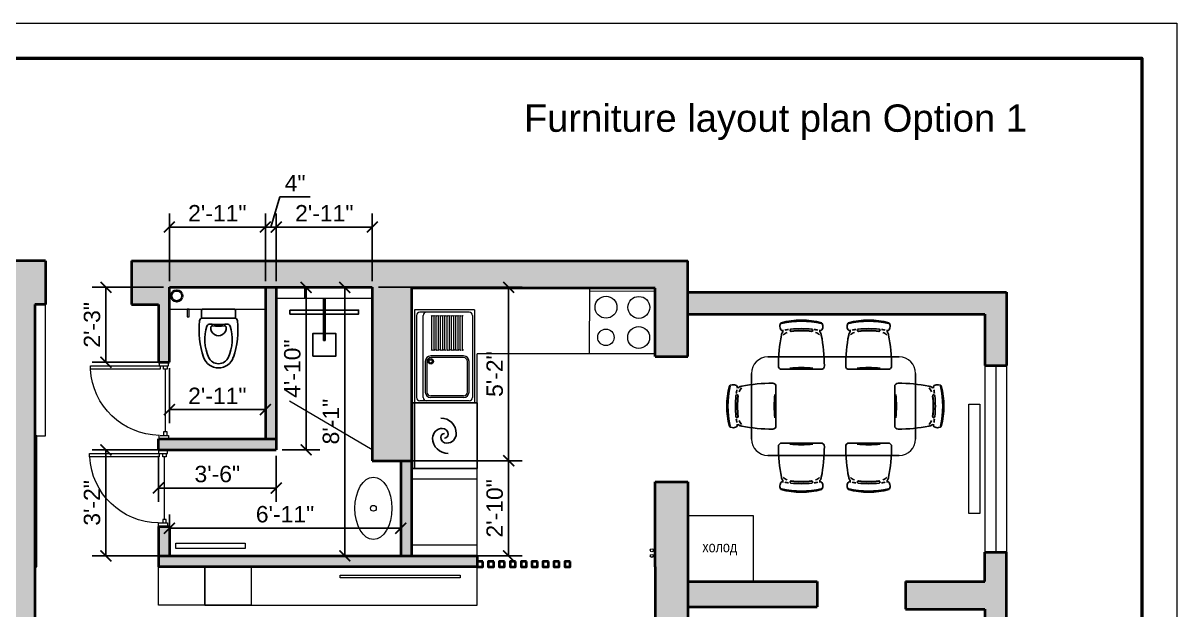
# Model space of a CAD drawing. Header units: millimetres. Extents: x -113694 to 67403, y -186630 to 63734.
# Drawn here: x -81465 to -70917, y -178447 to -173084 of the extents above; entities that cross this region are included whole.
import ezdxf

# ---------------------------------------------------------------- set-up
doc = ezdxf.new("R2010")
doc.units = ezdxf.units.MM
doc.header["$PDMODE"] = 3
doc.linetypes.add('ACAD_ISO03W100', pattern=[30, 12, -18])
for name, color, linetype, lineweight in [('0.5', 7, 'Continuous', 50), ('01 прерыпистая', 150, 'ACAD_ISO03W100', 20), ('DVERI', 11, 'Continuous', 13), ('LEST', 32, 'Continuous', 15), ('MEBLEA', 5, 'Continuous', 18), ('STEN', 7, 'Continuous', 40)]:
    doc.layers.add(name, color=color, linetype=linetype, lineweight=lineweight)
doc.layers.add('mebel', color=5, linetype='Continuous')
doc.layers.add('RAZMER', color=7, linetype='Continuous')
doc.styles.get("Standard").update_dxf_attribs({"font": 'arial.ttf'})
doc.dimstyles.new('Copy(2) of ISO-25', dxfattribs={"dimtxt": 150, "dimasz": 100, "dimexe": 125, "dimexo": 55, "dimgap": 50, "dimtad": 1, "dimdec": 0, "dimlfac": 0.03937, "dimlunit": 4, "dimtxsty": 'Standard', "dimblk": 'ARCHTICK', "dimcen": 200, "dimadec": 0, "dimazin": 0, "dimtfac": 1, "dimtdec": 0, "dimtmove": 1, "dimatfit": 3, "dimfxl": 1, "dimarcsym": 0})
pattern_1 = [(0, (1000000000, 1000000000), (0, 1000000000), [0.01, -1000000000])]

# ---------------------------------------------------------------- blocks, each defined once
blk = doc.blocks.new('WC_PLAN')
for p, q in [((0, 145), (0, -145)), ((83, 156), (12, 156)), ((83, -156), (12, -156))]:
    blk.add_line(p, q)
for centre, radius, start, end in [((12, 145), 11.7, 90, 180), ((108, 147), 26.7, 95.7276, 181.453), ((-5668, 0), 5751, 358.547, 1.453), ((185, -620), 798, 71.4274, 95.7276), ((162, 81), 26.7, 107.6899, 188.4576), ((276, -277), 402, 66.062, 107.6899), ((394, 0), 143, 288.5726, 71.4274), ((-380, 0), 521, 351.5424, 8.4576), ((168, 55), 15.6, 94.2036, 187.252), ((-261, 0), 417, 352.748, 7.252), ((172, 0), 70.4, 265.7964, 94.2036), ((399, 0), 99, 293.938, 66.062), ((162, -81), 26.7, 171.5424, 252.3101), ((168, -55), 15.6, 172.748, 265.7964), ((276, 277), 402, 252.3101, 293.938), ((12, -145), 11.7, 180, 270), ((108, -147), 26.7, 178.547, 264.2724), ((185, 620), 798, 264.2724, 288.5726)]:
    blk.add_arc(centre, radius, start, end)
blk = doc.blocks.new('COOKER')
at = {"linetype": 'Continuous'}
h = blk.add_hatch(dxfattribs=at)
h.set_pattern_fill('EMPTY_FILL', color=0, scale=1000000000.0, style=0)
h.set_pattern_definition(pattern_1)
h.paths.add_polyline_path([(-300, 0), (-300, -600), (300, -600), (300, 0)], flags=0)
at = {"layer": 'MEBLEA', "color": 0, "linetype": 'ByBlock'}
for p, q in [((-300, 0), (300, 0)), ((-300, -600), (-300, 0)), ((300, 0), (300, -600)), ((-300, -25), (300, -25)), ((300, -600), (-300, -600))]:
    blk.add_line(p, q, dxfattribs=at)
for centre, radius in [((-150, -175), 100), ((150, -175), 100), ((-150, -450), 75), ((150, -450), 100)]:
    blk.add_circle(centre, radius, dxfattribs=at)
blk = doc.blocks.new('DISHWASHER')
at = {"linetype": 'Continuous'}
h = blk.add_hatch(dxfattribs=at)
h.set_pattern_fill('EMPTY_FILL', color=0, scale=1000000000.0, style=0)
h.set_pattern_definition(pattern_1)
h.paths.add_polyline_path([(-300, 0), (-300, -600), (300, -600), (300, 0)], flags=0)
at = {"color": 0, "linetype": 'ByBlock'}
for p, q in [((-300, 0), (300, 0)), ((-300, -600), (-300, 0)), ((300, 0), (300, -600)), ((-300, -25), (300, -25)), ((300, -600), (-300, -600))]:
    blk.add_line(p, q, dxfattribs=at)
for centre, radius, start, end in [((-20.4, -333.6), 141.6, 90, 180), ((-20.4, -279.6), 87.6, 360, 90), ((-13.2, -320.4), 54, 90, 180), ((13.2, -300), 33.6, 180, 270), ((-13.2, -300), 33.6, 0, 90), ((13.2, -279.6), 54, 270, 0), ((20.4, -266.4), 141.6, 270, 360), ((20.4, -320.4), 87.6, 180, 270)]:
    blk.add_arc(centre, radius, start, end, dxfattribs=at)
blk = doc.blocks.new('*U301')
at = {"color": 132, "lineweight": 13}
for p, q in [((33, 43), (0, 43)), ((0, 43), (0, -43)), ((33, -35), (33, 43)), ((65, 14), (651, 14)), ((651, 30), (651, -3)), ((683, 30), (651, 30)), ((683, -3), (683, 30)), ((716, 43), (716, -43)), ((0, -43), (33, -43)), ((651, -3), (683, -3)), ((716, -43), (683, -43)), ((651, -686), (683, -686))]:
    blk.add_line(p, q, dxfattribs=at)
at = {"color": 132, "lineweight": 13, "extrusion": (0, 0, -1)}
for p, q in [((33, -3), (33, 30)), ((33, 30), (65, 30)), ((65, 30), (65, -3)), ((683, -43), (683, 43)), ((683, 43), (716, 43)), ((65, -3), (33, -3)), ((651, -35), (651, -686)), ((683, -35), (651, -35)), ((683, -686), (683, -35))]:
    blk.add_line(p, q, dxfattribs=at)
at = {"color": 132, "lineweight": 13}
blk.add_arc((685, -34), 652, 180.7498, 267.0036, dxfattribs=at)
blk = doc.blocks.new('_ArchTick')
at = {"color": 0, "linetype": 'ByBlock', "const_width": 0.15}
blk.add_lwpolyline([(-0.5, -0.5), (0.5, 0.5)], dxfattribs=at)
blk = doc.blocks.new('*D307')
at = {"layer": 'Defpoints', "color": 0, "ltscale": 3, "transparency": 16777216}
for p in [(-79250, -174948), (-80127, -175499), (-79250, -175499)]:
    blk.add_point(p, dxfattribs=at)
at = {"layer": 'RAZMER', "color": 0, "lineweight": -2, "ltscale": 3, "transparency": 16777216}
for p, q in [((-80127, -175444), (-80127, -174823)), ((-79250, -175444), (-79250, -174823)), ((-80127, -174948), (-79250, -174948))]:
    blk.add_line(p, q, dxfattribs=at)
at = {"layer": 'RAZMER', "color": 0, "lineweight": -2, "ltscale": 3, "transparency": 16777216, "xscale": 100, "yscale": 100, "zscale": 100, "rotation": 180}
blk.add_blockref('_ArchTick', (-80127, -174948), dxfattribs=at)
at = {"layer": 'RAZMER', "color": 0, "lineweight": -2, "ltscale": 3, "transparency": 16777216, "xscale": 100, "yscale": 100, "zscale": 100}
blk.add_blockref('_ArchTick', (-79250, -174948), dxfattribs=at)
at = {"layer": 'RAZMER', "color": 0, "ltscale": 3, "transparency": 16777216, "insert": (-79689, -174822), "char_height": 150, "attachment_point": 5}
blk.add_mtext('2\'-11"', dxfattribs=at)
blk = doc.blocks.new('*D308')
at = {"layer": 'Defpoints', "color": 0, "ltscale": 3, "transparency": 16777216}
for p in [(-79150, -174948), (-79250, -175499), (-79150, -175499)]:
    blk.add_point(p, dxfattribs=at)
at = {"layer": 'RAZMER', "color": 0, "lineweight": -2, "ltscale": 3, "transparency": 16777216}
for p, q in [((-79200, -174948), (-79117, -174673)), ((-79117, -174673), (-78839, -174673)), ((-79250, -175444), (-79250, -174823)), ((-79150, -175444), (-79150, -174823)), ((-79250, -174948), (-79150, -174948))]:
    blk.add_line(p, q, dxfattribs=at)
at = {"layer": 'RAZMER', "color": 0, "lineweight": -2, "ltscale": 3, "transparency": 16777216, "xscale": 100, "yscale": 100, "zscale": 100, "rotation": 180}
blk.add_blockref('_ArchTick', (-79250, -174948), dxfattribs=at)
at = {"layer": 'RAZMER', "color": 0, "lineweight": -2, "ltscale": 3, "transparency": 16777216, "xscale": 100, "yscale": 100, "zscale": 100}
blk.add_blockref('_ArchTick', (-79150, -174948), dxfattribs=at)
at = {"layer": 'RAZMER', "color": 0, "ltscale": 3, "transparency": 16777216, "insert": (-78978, -174548), "char_height": 150, "attachment_point": 5}
blk.add_mtext('4"', dxfattribs=at)
blk = doc.blocks.new('*D309')
at = {"layer": 'Defpoints', "color": 0, "ltscale": 3, "transparency": 16777216}
for p in [(-78272, -174948), (-79150, -175499), (-78272, -175499)]:
    blk.add_point(p, dxfattribs=at)
at = {"layer": 'RAZMER', "color": 0, "lineweight": -2, "ltscale": 3, "transparency": 16777216}
for p, q in [((-79150, -175444), (-79150, -174823)), ((-78272, -175444), (-78272, -174823)), ((-79150, -174948), (-78272, -174948))]:
    blk.add_line(p, q, dxfattribs=at)
at = {"layer": 'RAZMER', "color": 0, "lineweight": -2, "ltscale": 3, "transparency": 16777216, "xscale": 100, "yscale": 100, "zscale": 100, "rotation": 180}
blk.add_blockref('_ArchTick', (-79150, -174948), dxfattribs=at)
at = {"layer": 'RAZMER', "color": 0, "lineweight": -2, "ltscale": 3, "transparency": 16777216, "xscale": 100, "yscale": 100, "zscale": 100}
blk.add_blockref('_ArchTick', (-78272, -174948), dxfattribs=at)
at = {"layer": 'RAZMER', "color": 0, "ltscale": 3, "transparency": 16777216, "insert": (-78711, -174822), "char_height": 150, "attachment_point": 5}
blk.add_mtext('2\'-11"', dxfattribs=at)
blk = doc.blocks.new('*D310')
at = {"layer": 'Defpoints', "color": 0, "ltscale": 3, "transparency": 16777216}
for p in [(-80127, -175499), (-80707, -176184), (-80127, -176184)]:
    blk.add_point(p, dxfattribs=at)
at = {"layer": 'RAZMER', "color": 0, "lineweight": -2, "ltscale": 3, "transparency": 16777216}
for p, q in [((-80182, -175499), (-80832, -175499)), ((-80707, -175499), (-80707, -176184)), ((-80182, -176184), (-80832, -176184))]:
    blk.add_line(p, q, dxfattribs=at)
at = {"layer": 'RAZMER', "color": 0, "lineweight": -2, "ltscale": 3, "transparency": 16777216, "xscale": 100, "yscale": 100, "zscale": 100}
for p, rotation in [((-80707, -175499), 90), ((-80707, -176184), 270)]:
    blk.add_blockref('_ArchTick', p, dxfattribs=dict(at, rotation=rotation))
at = {"layer": 'RAZMER', "color": 0, "ltscale": 3, "transparency": 16777216, "insert": (-80834, -175842), "char_height": 150, "attachment_point": 5, "rotation": 90}
blk.add_mtext('2\'-3"', dxfattribs=at)
blk = doc.blocks.new('*D311')
at = {"layer": 'Defpoints', "color": 0, "ltscale": 3, "transparency": 16777216}
for p in [(-80127, -176184), (-79250, -176184), (-79250, -176616)]:
    blk.add_point(p, dxfattribs=at)
at = {"layer": 'RAZMER', "color": 0, "lineweight": -2, "ltscale": 3, "transparency": 16777216}
for p, q in [((-80127, -176239), (-80127, -176741)), ((-79250, -176239), (-79250, -176741)), ((-80127, -176616), (-79250, -176616))]:
    blk.add_line(p, q, dxfattribs=at)
at = {"layer": 'RAZMER', "color": 0, "lineweight": -2, "ltscale": 3, "transparency": 16777216, "xscale": 100, "yscale": 100, "zscale": 100, "rotation": 180}
blk.add_blockref('_ArchTick', (-80127, -176616), dxfattribs=at)
at = {"layer": 'RAZMER', "color": 0, "lineweight": -2, "ltscale": 3, "transparency": 16777216, "xscale": 100, "yscale": 100, "zscale": 100}
blk.add_blockref('_ArchTick', (-79250, -176616), dxfattribs=at)
at = {"layer": 'RAZMER', "color": 0, "ltscale": 3, "transparency": 16777216, "insert": (-79689, -176491), "char_height": 150, "attachment_point": 5}
blk.add_mtext('2\'-11"', dxfattribs=at)
blk = doc.blocks.new('*D312')
at = {"layer": 'Defpoints', "color": 0, "ltscale": 3, "transparency": 16777216}
for p in [(-79150, -175499), (-78877, -175499), (-79150, -176984)]:
    blk.add_point(p, dxfattribs=at)
at = {"layer": 'RAZMER', "color": 0, "lineweight": -2, "ltscale": 3, "transparency": 16777216}
for p, q in [((-79095, -175499), (-78752, -175499)), ((-78877, -176984), (-78877, -175499)), ((-79095, -176984), (-78752, -176984))]:
    blk.add_line(p, q, dxfattribs=at)
at = {"layer": 'RAZMER', "color": 0, "lineweight": -2, "ltscale": 3, "transparency": 16777216, "xscale": 100, "yscale": 100, "zscale": 100}
for p, rotation in [((-78877, -175499), 90), ((-78877, -176984), 270)]:
    blk.add_blockref('_ArchTick', p, dxfattribs=dict(at, rotation=rotation))
at = {"layer": 'RAZMER', "color": 0, "ltscale": 3, "transparency": 16777216, "insert": (-79003, -176242), "char_height": 150, "attachment_point": 5, "rotation": 90}
blk.add_mtext('4\'-10"', dxfattribs=at)
blk = doc.blocks.new('*D313')
at = {"layer": 'Defpoints', "color": 0, "ltscale": 3, "transparency": 16777216}
for p in [(-78272, -175499), (-78272, -177084), (-77026, -177084)]:
    blk.add_point(p, dxfattribs=at)
at = {"layer": 'RAZMER', "color": 0, "lineweight": -2, "ltscale": 3, "transparency": 16777216}
for p, q in [((-78217, -175499), (-76901, -175499)), ((-77026, -175499), (-77026, -177084)), ((-78217, -177084), (-76901, -177084))]:
    blk.add_line(p, q, dxfattribs=at)
at = {"layer": 'RAZMER', "color": 0, "lineweight": -2, "ltscale": 3, "transparency": 16777216, "xscale": 100, "yscale": 100, "zscale": 100}
for p, rotation in [((-77026, -175499), 90), ((-77026, -177084), 270)]:
    blk.add_blockref('_ArchTick', p, dxfattribs=dict(at, rotation=rotation))
at = {"layer": 'RAZMER', "color": 0, "ltscale": 3, "transparency": 16777216, "insert": (-77153, -176292), "char_height": 150, "attachment_point": 5, "rotation": 90}
blk.add_mtext('5\'-2"', dxfattribs=at)
blk = doc.blocks.new('*D314')
at = {"layer": 'Defpoints', "color": 0, "ltscale": 3, "transparency": 16777216}
for p in [(-77912, -177084), (-77912, -177953), (-77026, -177953)]:
    blk.add_point(p, dxfattribs=at)
at = {"layer": 'RAZMER', "color": 0, "lineweight": -2, "ltscale": 3, "transparency": 16777216}
for p, q in [((-77857, -177084), (-76901, -177084)), ((-77026, -177084), (-77026, -177953)), ((-77857, -177953), (-76901, -177953))]:
    blk.add_line(p, q, dxfattribs=at)
at = {"layer": 'RAZMER', "color": 0, "lineweight": -2, "ltscale": 3, "transparency": 16777216, "xscale": 100, "yscale": 100, "zscale": 100}
for p, rotation in [((-77026, -177084), 90), ((-77026, -177953), 270)]:
    blk.add_blockref('_ArchTick', p, dxfattribs=dict(at, rotation=rotation))
at = {"layer": 'RAZMER', "color": 0, "ltscale": 3, "transparency": 16777216, "insert": (-77153, -177519), "char_height": 150, "attachment_point": 5, "rotation": 90}
blk.add_mtext('2\'-10"', dxfattribs=at)
blk = doc.blocks.new('*D315')
at = {"layer": 'Defpoints', "color": 0, "ltscale": 3, "transparency": 16777216}
for p in [(-80127, -177700), (-80127, -177953), (-78012, -177953)]:
    blk.add_point(p, dxfattribs=at)
at = {"layer": 'RAZMER', "color": 0, "lineweight": -2, "ltscale": 3, "transparency": 16777216}
for p, q in [((-80127, -177898), (-80127, -177575)), ((-78012, -177898), (-78012, -177575)), ((-78012, -177700), (-80127, -177700))]:
    blk.add_line(p, q, dxfattribs=at)
at = {"layer": 'RAZMER', "color": 0, "lineweight": -2, "ltscale": 3, "transparency": 16777216, "xscale": 100, "yscale": 100, "zscale": 100, "rotation": 180}
blk.add_blockref('_ArchTick', (-80127, -177700), dxfattribs=at)
at = {"layer": 'RAZMER', "color": 0, "lineweight": -2, "ltscale": 3, "transparency": 16777216, "xscale": 100, "yscale": 100, "zscale": 100}
blk.add_blockref('_ArchTick', (-78012, -177700), dxfattribs=at)
at = {"layer": 'RAZMER', "color": 0, "ltscale": 3, "transparency": 16777216, "insert": (-79070, -177573), "char_height": 150, "attachment_point": 5}
blk.add_mtext('6\'-11"', dxfattribs=at)
blk = doc.blocks.new('*D316')
at = {"layer": 'Defpoints', "color": 0, "ltscale": 3, "transparency": 16777216}
for p in [(-80127, -176984), (-80707, -177953), (-80127, -177953)]:
    blk.add_point(p, dxfattribs=at)
at = {"layer": 'RAZMER', "color": 0, "lineweight": -2, "ltscale": 3, "transparency": 16777216}
for p, q in [((-80182, -176984), (-80832, -176984)), ((-80707, -176984), (-80707, -177953)), ((-80182, -177953), (-80832, -177953))]:
    blk.add_line(p, q, dxfattribs=at)
at = {"layer": 'RAZMER', "color": 0, "lineweight": -2, "ltscale": 3, "transparency": 16777216, "xscale": 100, "yscale": 100, "zscale": 100}
for p, rotation in [((-80707, -176984), 90), ((-80707, -177953), 270)]:
    blk.add_blockref('_ArchTick', p, dxfattribs=dict(at, rotation=rotation))
at = {"layer": 'RAZMER', "color": 0, "ltscale": 3, "transparency": 16777216, "insert": (-80834, -177469), "char_height": 150, "attachment_point": 5, "rotation": 90}
blk.add_mtext('3\'-2"', dxfattribs=at)
blk = doc.blocks.new('*D317')
at = {"layer": 'Defpoints', "color": 0, "ltscale": 3, "transparency": 16777216}
for p in [(-78272, -175499), (-78524, -177953), (-78272, -177953)]:
    blk.add_point(p, dxfattribs=at)
at = {"layer": 'RAZMER', "color": 0, "lineweight": -2, "ltscale": 3, "transparency": 16777216}
for p, q in [((-78327, -175499), (-78649, -175499)), ((-78524, -175499), (-78524, -177953)), ((-78327, -177953), (-78649, -177953))]:
    blk.add_line(p, q, dxfattribs=at)
at = {"layer": 'RAZMER', "color": 0, "lineweight": -2, "ltscale": 3, "transparency": 16777216, "xscale": 100, "yscale": 100, "zscale": 100}
for p, rotation in [((-78524, -175499), 90), ((-78524, -177953), 270)]:
    blk.add_blockref('_ArchTick', p, dxfattribs=dict(at, rotation=rotation))
at = {"layer": 'RAZMER', "color": 0, "ltscale": 3, "transparency": 16777216, "insert": (-78650, -176726), "char_height": 150, "attachment_point": 5, "rotation": 90}
blk.add_mtext('8\'-1"', dxfattribs=at)
blk = doc.blocks.new('*D318')
at = {"layer": 'Defpoints', "color": 0, "ltscale": 3, "transparency": 16777216}
for p in [(-80227, -176984), (-79150, -176984), (-80227, -177333)]:
    blk.add_point(p, dxfattribs=at)
at = {"layer": 'RAZMER', "color": 0, "lineweight": -2, "ltscale": 3, "transparency": 16777216}
for p, q in [((-80227, -177039), (-80227, -177458)), ((-79150, -177039), (-79150, -177458)), ((-79150, -177333), (-80227, -177333))]:
    blk.add_line(p, q, dxfattribs=at)
at = {"layer": 'RAZMER', "color": 0, "lineweight": -2, "ltscale": 3, "transparency": 16777216, "xscale": 100, "yscale": 100, "zscale": 100, "rotation": 180}
blk.add_blockref('_ArchTick', (-80227, -177333), dxfattribs=at)
at = {"layer": 'RAZMER', "color": 0, "lineweight": -2, "ltscale": 3, "transparency": 16777216, "xscale": 100, "yscale": 100, "zscale": 100}
blk.add_blockref('_ArchTick', (-79150, -177333), dxfattribs=at)
at = {"layer": 'RAZMER', "color": 0, "ltscale": 3, "transparency": 16777216, "insert": (-79689, -177206), "char_height": 150, "attachment_point": 5}
blk.add_mtext('3\'-6"', dxfattribs=at)

msp = doc.modelspace()

# ---------------------------------------------------------------- hatches: boundary and pattern name
at = {"layer": 'MEBLEA'}
h = msp.add_hatch(color=256, dxfattribs=at)
h.set_gradient(color1=(147, 149, 152), color2=(147, 149, 152), tint=1)
h.paths.add_polyline_path([(-81358.5, -175656), (-81258.5, -175656), (-81258.5, -175256), (-81658.5, -175256), (-81658.5, -181059), (-84831.4, -181059), (-84831.4, -181359), (-81358.5, -181359)])
h.paths.add_polyline_path([(-84831.4, -181059), (-87439.5, -181059), (-87439.5, -181814), (-87139.5, -181814), (-87139.5, -181359), (-84831.4, -181359)])
h.paths.add_polyline_path([(-75387.5, -183012), (-75687.5, -183012), (-75687.5, -183594), (-78009, -183594), (-78909, -183597.9), (-79309.9, -183599.7), (-79309.9, -183599.2), (-79322.5, -183594), (-80330.5, -183594), (-80758.5, -183594), (-81358.5, -183594), (-81358.5, -182089), (-81658.5, -182089), (-81658.5, -183589), (-82143.5, -183589), (-87139.5, -183589), (-87139.5, -183215.7), (-87139.5, -183134), (-87439.5, -183134), (-87439.5, -183889), (-75387.5, -183889)])
h.paths.add_polyline_path([(-72473.5, -183104.1), (-72673.5, -183104.1), (-72673.5, -183496.1), (-75387.5, -183496.1), (-75387.5, -183696.1), (-72473.5, -183696.1)])
h.paths.add_polyline_path([(-72473.5, -180511.1), (-72673.5, -180511.1), (-72673.5, -181311.1), (-72473.5, -181311.1)])
h.paths.add_polyline_path([(-72473.5, -177920), (-72673.5, -177920), (-72673.5, -178188), (-73398.5, -178188), (-73398.5, -178440.1), (-72673.5, -178440.1), (-72673.5, -178759.1), (-72473.5, -178759.1)])
h.paths.add_polyline_path([(-72473.5, -175543), (-75387.5, -175543), (-75387.5, -175743), (-72673.5, -175743), (-72673.5, -176213), (-72473.5, -176213)])
h.paths.add_polyline_path([(-75387.5, -175256), (-80473.5, -175256), (-80473.5, -175656), (-80227.5, -175656), (-80227.5, -176184), (-80127.5, -176184), (-80127.5, -175499), (-78272.5, -175499), (-78272.5, -177084), (-77912.5, -177084), (-77912.5, -176555.9), (-77912.5, -175508), (-76285, -175508), (-76285, -175505.6), (-75685, -175508), (-75687.5, -176108), (-75687.5, -176132), (-75387.5, -176132)])
h.paths.add_polyline_path([(-74204.5, -178188), (-75387.5, -178188), (-75387.5, -178420), (-74204.5, -178420)])
h.paths.add_polyline_path([(-75387.5, -177277), (-75687.5, -177277), (-75687.5, -178053), (-75687.5, -178520), (-75387.5, -178520)])
h.paths.add_polyline_path([(-75387.5, -180634), (-75687.5, -180634), (-75687.5, -181121), (-80158.5, -181121), (-80158.5, -181221), (-80054.3, -181221), (-75687.5, -181221), (-75687.5, -181693), (-75387.5, -181693)])
h.paths.add_polyline_path([(-75090.5, -181324), (-75387.5, -181324), (-75387.5, -181616), (-75090.5, -181616)])
h.paths.add_polyline_path([(-80058.5, -182089), (-80158.5, -182089), (-81358.5, -182089), (-81358.5, -182189), (-81197.3, -182189), (-80058.5, -182189)])
h.paths.add_polyline_path([(-77912.5, -177084), (-78012.5, -177084), (-78012.5, -177953), (-77912.5, -177953)])
h.paths.add_polyline_path([(-77312.5, -177953), (-80227.5, -177953), (-80227.5, -178053), (-79803.3, -178053), (-77312.5, -178053)])
h.paths.add_polyline_path([(-80127.5, -177684), (-80227.5, -177684), (-80227.5, -177953), (-80127.5, -177953)])
h.paths.add_polyline_path([(-79150, -176884), (-80227.5, -176884), (-80227.5, -176984), (-79150, -176984)], flags=17)
h.paths.add_polyline_path([(-79150, -175499), (-79250, -175499), (-79250, -176884), (-79150, -176884)], flags=17)

# ---------------------------------------------------------------- linework, layer by layer
at = {"layer": '0.5', "linetype": 'ByBlock', "lineweight": 50}
msp.add_lwpolyline([(-88642.7, -173404.3), (-71236.7, -173404.3), (-71236.7, -186202.9), (-88642.7, -186202.9), (-88642.7, -173404.3)], dxfattribs=at)
at = {"layer": '01 прерыпистая', "color": 7, "linetype": 'ByBlock', "ltscale": 5, "true_color": 0xffffff}
msp.add_lwpolyline([(-89922.5, -173084.4), (-70916.7, -173084.4), (-70916.7, -186522.8), (-89922.5, -186522.8), (-89922.5, -173084.4)], dxfattribs=at)
at = {"layer": 'LEST'}
for p, q in [((-72673.5, -176213), (-72673.5, -177920)), ((-72573.5, -176213), (-72573.5, -177920)), ((-72473.5, -176213), (-72473.5, -177920))]:
    msp.add_line(p, q, dxfattribs=at)
at = {"layer": 'mebel'}
for p, q in [((-78718.7, -175983.6), (-78718.7, -175599)), ((-78703.7, -175599), (-78703.7, -175983.6)), ((-78703.7, -175983.6), (-78718.7, -175983.6))]:
    msp.add_line(p, q, dxfattribs=at)
at = {"layer": 'mebel', "linetype": 'Continuous', "lineweight": 13}
msp.add_lwpolyline([(-79963.4, -175699), (-79963.4, -175767.7), (-79947.3, -175767.7), (-79947.3, -175699)], close=True, dxfattribs=at)
at = {"layer": 'mebel'}
for points in [[(-79024.6, -175707.4), (-78397.9, -175707.4), (-78397.9, -175743.7), (-79024.6, -175743.7)], [(-78815.8, -176129), (-78815.8, -175919.8), (-78606.7, -175919.8), (-78606.7, -176129)]]:
    msp.add_lwpolyline(points, close=True, dxfattribs=at)
for points in [[(-74545.9, -175848.7, 0.0970161), (-74544.8, -175867.9, 0.0618007), (-74537.5, -175886.1, 0.2174275), (-74519.8, -175894.8), (-74517.8, -175906.5, 0.1398976), (-74522.6, -175909.3, 0.092124), (-74528.9, -175921.3, 0.0270342), (-74532.3, -175934.8, 0.0476808), (-74559.8, -176217.8, 0.4217722), (-74529.1, -176247.9, -0.0119696), (-74170.5, -176247.9, 0.4217722), (-74139.8, -176217.8, 0.0476808), (-74167.4, -175934.8, 0.0270342), (-74170.8, -175921.3, 0.092124), (-74177.1, -175909.3, 0.1398976), (-74181.8, -175906.5), (-74179.8, -175894.8, 0.2174275), (-74162.1, -175886.1, 0.0618007), (-74154.9, -175867.9, 0.0970161), (-74153.7, -175848.7), (-74159.3, -175829.6, 0.2596177), (-74166.2, -175822.8, 0.1355938), (-74533.4, -175822.8, 0.2596177), (-74540.3, -175829.6)], [(-73931, -175848.7, 0.0970161), (-73929.8, -175867.9, 0.0618007), (-73922.6, -175886.1, 0.2174275), (-73904.9, -175894.8), (-73902.9, -175906.5, 0.1398976), (-73907.6, -175909.3, 0.092124), (-73913.9, -175921.3, 0.0270342), (-73917.3, -175934.8, 0.0476808), (-73944.9, -176217.8, 0.4217722), (-73914.2, -176247.9, -0.0119696), (-73555.6, -176247.9, 0.4217722), (-73524.9, -176217.8, 0.0476808), (-73552.5, -175934.8, 0.0270342), (-73555.8, -175921.3, 0.092124), (-73562.1, -175909.3, 0.1398976), (-73566.9, -175906.5), (-73564.9, -175894.8, 0.2174275), (-73547.2, -175886.1, 0.0618007), (-73540, -175867.9, 0.0970161), (-73538.8, -175848.7), (-73544.4, -175829.6, 0.2596177), (-73551.3, -175822.8, 0.1355938), (-73918.5, -175822.8, 0.2596177), (-73925.4, -175829.6)], [(-74981.3, -176781.2, 0.0970161), (-74962.1, -176780, 0.0618007), (-74943.9, -176772.8, 0.2174275), (-74935.1, -176755), (-74923.5, -176753, 0.1398976), (-74920.7, -176757.8, 0.092124), (-74908.7, -176764.1, 0.0270342), (-74895.2, -176767.5, 0.0476808), (-74612.2, -176795.1, 0.4217722), (-74582.1, -176764.3, -0.0119696), (-74582.1, -176405.8, 0.4217722), (-74612.2, -176375.1, 0.0476808), (-74895.2, -176402.6, 0.0270342), (-74908.7, -176406, 0.092124), (-74920.7, -176412.3, 0.1398976), (-74923.5, -176417.1), (-74935.1, -176415.1, 0.2174275), (-74943.9, -176397.4, 0.0618007), (-74962.1, -176390.1, 0.0970161), (-74981.3, -176389), (-75000.4, -176394.6, 0.2596177), (-75007.2, -176401.5, 0.1355938), (-75007.2, -176768.6, 0.2596177), (-75000.4, -176775.6)], [(-73097.2, -176781.2, -0.0970161), (-73116.4, -176780, -0.0618007), (-73134.6, -176772.8, -0.2174275), (-73143.3, -176755), (-73155, -176753, -0.1398976), (-73157.8, -176757.8, -0.092124), (-73169.8, -176764.1, -0.0270342), (-73183.3, -176767.5, -0.0476808), (-73466.3, -176795.1, -0.4217722), (-73496.4, -176764.3, 0.0119696), (-73496.4, -176405.8, -0.4217722), (-73466.3, -176375.1, -0.0476808), (-73183.3, -176402.6, -0.0270342), (-73169.8, -176406, -0.092124), (-73157.8, -176412.3, -0.1398976), (-73155, -176417.1), (-73143.3, -176415.1, -0.2174275), (-73134.6, -176397.4, -0.0618007), (-73116.4, -176390.1, -0.0970161), (-73097.2, -176389), (-73078.1, -176394.6, -0.2596177), (-73071.3, -176401.5, -0.1355938), (-73071.3, -176768.6, -0.2596177), (-73078.1, -176775.6)], [(-74545.9, -177321.4, -0.0970161), (-74544.8, -177302.2, -0.0618007), (-74537.5, -177284, -0.2174275), (-74519.8, -177275.3), (-74517.8, -177263.6, -0.1398976), (-74522.6, -177260.8, -0.092124), (-74528.9, -177248.8, -0.0270342), (-74532.3, -177235.3, -0.0476808), (-74559.8, -176952.3, -0.4217722), (-74529.1, -176922.2, 0.0119696), (-74170.5, -176922.2, -0.4217722), (-74139.8, -176952.3, -0.0476808), (-74167.4, -177235.3, -0.0270342), (-74170.8, -177248.8, -0.092124), (-74177.1, -177260.8, -0.1398976), (-74181.8, -177263.6), (-74179.8, -177275.3, -0.2174275), (-74162.1, -177284, -0.0618007), (-74154.9, -177302.2, -0.0970161), (-74153.7, -177321.4), (-74159.3, -177340.5, -0.2596177), (-74166.2, -177347.3, -0.1355938), (-74533.4, -177347.3, -0.2596177), (-74540.3, -177340.5)], [(-73931, -177321.4, -0.0970161), (-73929.8, -177302.2, -0.0618007), (-73922.6, -177284, -0.2174275), (-73904.9, -177275.3), (-73902.9, -177263.6, -0.1398976), (-73907.6, -177260.8, -0.092124), (-73913.9, -177248.8, -0.0270342), (-73917.3, -177235.3, -0.0476808), (-73944.9, -176952.3, -0.4217722), (-73914.2, -176922.2, 0.0119696), (-73555.6, -176922.2, -0.4217722), (-73524.9, -176952.3, -0.0476808), (-73552.5, -177235.3, -0.0270342), (-73555.8, -177248.8, -0.092124), (-73562.1, -177260.8, -0.1398976), (-73566.9, -177263.6), (-73564.9, -177275.3, -0.2174275), (-73547.2, -177284, -0.0618007), (-73540, -177302.2, -0.0970161), (-73538.8, -177321.4), (-73544.4, -177340.5, -0.2596177), (-73551.3, -177347.3, -0.1355938), (-73918.5, -177347.3, -0.2596177), (-73925.4, -177340.5)]]:
    msp.add_lwpolyline(points, format="xyb", close=True, dxfattribs=at)
for points in [[(-74514.6, -175906.2, 0.0791527), (-74517.8, -175906.5, 0.0791527)], [(-73899.7, -175906.2, 0.0791527), (-73902.9, -175906.5, 0.0791527)], [(-74923.8, -176749.9, 0.0791527), (-74923.5, -176753, 0.0791527)], [(-73154.7, -176749.9, -0.0791527), (-73155, -176753, -0.0791527)], [(-74514.6, -177263.9, -0.0791527), (-74517.8, -177263.6, -0.0791527)], [(-73899.7, -177263.9, -0.0791527), (-73902.9, -177263.6, -0.0791527)]]:
    msp.add_lwpolyline(points, format="xyb", dxfattribs=at)
for points in [[(-74655.7, -176135.1), (-73455.7, -176135.1)], [(-74805.7, -176885.1), (-74805.7, -176285.1)], [(-73305.7, -176285.1), (-73305.7, -176885.1)], [(-73455.7, -177035.1), (-74655.7, -177035.1)], [(-74655.7, -177035.1), (-73455.7, -177035.1)]]:
    msp.add_lwpolyline(points, dxfattribs=at)
for centre, radius, start, end in [((-74349.8, -176679.6), 870.4, 77.91782, 102.08218), ((-73734.9, -176679.6), 870.4, 77.91782, 102.08218), ((-74519.1, -175871), 23.8, 268.28235, 284.26067), ((-74453.9, -176005.7), 96.9, 105.63838, 130.5018), ((-74417.3, -176250.9), 369.5, 97.69879, 102.86566), ((-74443.8, -175891.8), 10, 96.31084, 276.31084), ((-74444.1, -175889.4), 10, 193.31648, 276.31084), ((-74349.8, -176742), 865.4, 83.68916, 96.31084), ((-74349.8, -176742), 847.8, 83.68916, 96.31084), ((-74349.8, -176742), 845.4, 83.68916, 96.31084), ((-74255.8, -175891.8), 10, 263.68916, 83.68916), ((-74255.5, -175889.4), 10, 263.68916, 346.68352), ((-74282.4, -176250.9), 369.5, 77.13434, 82.30121), ((-74245.7, -176005.7), 96.9, 49.4982, 74.36162), ((-74180.6, -175871), 23.8, 255.73933, 271.71765), ((-74184.4, -175916.3), 10.1, 75.39731, 93.50003), ((-73904.1, -175871), 23.8, 268.28235, 284.26067), ((-73839, -176005.7), 96.9, 105.63838, 130.5018), ((-73802.3, -176250.9), 369.5, 97.69879, 102.86566), ((-73828.9, -175891.8), 10, 96.31084, 276.31084), ((-73829.2, -175889.4), 10, 193.31648, 276.31084), ((-73734.9, -176742), 865.4, 83.68916, 96.31084), ((-73734.9, -176742), 847.8, 83.68916, 96.31084), ((-73734.9, -176742), 845.4, 83.68916, 96.31084), ((-73640.9, -175891.8), 10, 263.68916, 83.68916), ((-73640.6, -175889.4), 10, 263.68916, 346.68352), ((-73667.4, -176250.9), 369.5, 77.13434, 82.30121), ((-73630.8, -176005.7), 96.9, 49.4982, 74.36162), ((-73565.6, -175871), 23.8, 255.73933, 271.71765), ((-73569.4, -175916.3), 10.1, 75.39731, 93.50003), ((-74349.8, -177244.9), 1013, 83.99312, 96.00688), ((-73734.9, -177244.9), 1013, 83.99312, 96.00688), ((-74150.4, -176585.1), 870.4, 167.91782, 192.08218), ((-74579.1, -176517.6), 369.5, 167.13434, 172.30121), ((-74959, -176415.8), 23.8, 345.73933, 1.71765), ((-74913.7, -176419.6), 10.1, 165.39731, 183.50003), ((-74824.3, -176480.9), 96.9, 139.4982, 164.36162), ((-73254.2, -176480.9), 96.9, 15.63838, 40.5018), ((-73164.8, -176419.6), 10.1, 356.49997, 14.60269), ((-73119.5, -176415.8), 23.8, 178.28235, 194.26067), ((-73499.4, -176517.6), 369.5, 7.69879, 12.86566), ((-73928.1, -176585.1), 870.4, 347.91782, 12.08218), ((-74088, -176585.1), 865.4, 173.68916, 186.31084), ((-74938.2, -176491), 10, 353.68916, 173.68916), ((-74940.6, -176490.8), 10, 353.68916, 76.68352), ((-74088, -176585.1), 847.8, 173.68916, 186.31084), ((-74088, -176585.1), 845.4, 173.68916, 186.31084), ((-73585.1, -176585.1), 1013, 173.99312, 186.00688), ((-74493.4, -176585.1), 1013, 353.99312, 6.00688), ((-73140.3, -176491), 10, 6.31084, 186.31084), ((-73990.5, -176585.1), 845.4, 353.68916, 6.31084), ((-73137.9, -176490.8), 10, 103.31648, 186.31084), ((-73990.5, -176585.1), 847.8, 353.68916, 6.31084), ((-73990.5, -176585.1), 865.4, 353.68916, 6.31084), ((-74938.2, -176679.1), 10, 186.31084, 6.31084), ((-74940.6, -176679.4), 10, 283.31648, 6.31084), ((-73140.3, -176679.1), 10, 173.68916, 353.68916), ((-73137.9, -176679.4), 10, 173.68916, 256.68352), ((-74579.1, -176652.5), 369.5, 187.69879, 192.86566), ((-74959, -176754.3), 23.8, 358.28235, 14.26067), ((-74824.3, -176689.2), 96.9, 195.63838, 220.5018), ((-73254.2, -176689.2), 96.9, 319.4982, 344.36162), ((-73119.5, -176754.3), 23.8, 165.73933, 181.71765), ((-73499.4, -176652.5), 369.5, 347.13434, 352.30121), ((-74349.8, -175925.2), 1013, 263.99312, 276.00688), ((-73734.9, -175925.2), 1013, 263.99312, 276.00688), ((-74519.1, -177299.1), 23.8, 75.73933, 91.71765), ((-74453.9, -177164.4), 96.9, 229.4982, 254.36162), ((-74417.3, -176919.2), 369.5, 257.13434, 262.30121), ((-74443.8, -177278.3), 10, 83.68916, 263.68916), ((-74444.1, -177280.7), 10, 83.68916, 166.68352), ((-74349.8, -176428.1), 865.4, 263.68916, 276.31084), ((-74349.8, -176428.1), 847.8, 263.68916, 276.31084), ((-74349.8, -176428.1), 845.4, 263.68916, 276.31084), ((-74255.8, -177278.3), 10, 276.31084, 96.31084), ((-74255.5, -177280.7), 10, 13.31648, 96.31084), ((-74282.4, -176919.2), 369.5, 277.69879, 282.86566), ((-74245.7, -177164.4), 96.9, 285.63838, 310.5018), ((-74180.6, -177299.1), 23.8, 88.28235, 104.26067), ((-74184.4, -177253.8), 10.1, 266.49997, 284.60269), ((-73904.1, -177299.1), 23.8, 75.73933, 91.71765), ((-73839, -177164.4), 96.9, 229.4982, 254.36162), ((-73802.3, -176919.2), 369.5, 257.13434, 262.30121), ((-73828.9, -177278.3), 10, 83.68916, 263.68916), ((-73829.2, -177280.7), 10, 83.68916, 166.68352), ((-73734.9, -176428.1), 865.4, 263.68916, 276.31084), ((-73734.9, -176428.1), 847.8, 263.68916, 276.31084), ((-73734.9, -176428.1), 845.4, 263.68916, 276.31084), ((-73640.9, -177278.3), 10, 276.31084, 96.31084), ((-73640.6, -177280.7), 10, 13.31648, 96.31084), ((-73667.4, -176919.2), 369.5, 277.69879, 282.86566), ((-73630.8, -177164.4), 96.9, 285.63838, 310.5018), ((-73565.6, -177299.1), 23.8, 88.28235, 104.26067), ((-73569.4, -177253.8), 10.1, 266.49997, 284.60269), ((-74349.8, -176490.5), 870.4, 257.91782, 282.08218), ((-73734.9, -176490.5), 870.4, 257.91782, 282.08218)]:
    msp.add_arc(centre, radius, start, end, dxfattribs=at)
at = {"layer": 'MEBLEA'}
for p, q in [((-79150, -175499), (-78272.5, -175499)), ((-79150, -175599), (-78272.5, -175599)), ((-78718.7, -175599), (-78703.7, -175599)), ((-80127.5, -175699), (-79250, -175699)), ((-77887.7, -175705.9), (-77887.7, -176555.9)), ((-77337.7, -175705.9), (-77887.7, -175705.9)), ((-77387.7, -175725.9), (-77837.7, -175725.9)), ((-77337.7, -175705.9), (-77337.7, -176555.9)), ((-77867.7, -175755.9), (-77867.7, -176505.9)), ((-77807.7, -176505.9), (-77807.7, -175755.9)), ((-77735.2, -175755.9), (-77727.7, -175763.4)), ((-77727.7, -175763.4), (-77720.2, -175755.9)), ((-77727.7, -176068.4), (-77727.7, -175763.4)), ((-77715.2, -175755.9), (-77707.7, -175763.4)), ((-77707.7, -175763.4), (-77700.2, -175755.9)), ((-77707.7, -176068.4), (-77707.7, -175763.4)), ((-77695.2, -175755.9), (-77687.7, -175763.4)), ((-77687.7, -175763.4), (-77680.2, -175755.9)), ((-77687.7, -176068.4), (-77687.7, -175763.4)), ((-77675.2, -175755.9), (-77667.7, -175763.4)), ((-77667.7, -175763.4), (-77660.2, -175755.9)), ((-77667.7, -176068.4), (-77667.7, -175763.4)), ((-77655.2, -175755.9), (-77647.7, -175763.4)), ((-77647.7, -175763.4), (-77640.2, -175755.9)), ((-77647.7, -176068.4), (-77647.7, -175763.4)), ((-77635.2, -175755.9), (-77627.7, -175763.4)), ((-77627.7, -175763.4), (-77620.2, -175755.9)), ((-77627.7, -176068.4), (-77627.7, -175763.4)), ((-77615.2, -175755.9), (-77607.7, -175763.4)), ((-77607.7, -175763.4), (-77600.2, -175755.9)), ((-77607.7, -176068.4), (-77607.7, -175763.4)), ((-77595.2, -175755.9), (-77587.7, -175763.4)), ((-77587.7, -175763.4), (-77580.2, -175755.9)), ((-77587.7, -176068.4), (-77587.7, -175763.4)), ((-77575.2, -175755.9), (-77567.7, -175763.4)), ((-77567.7, -175763.4), (-77560.2, -175755.9)), ((-77567.7, -176068.4), (-77567.7, -175763.4)), ((-77555.2, -175755.9), (-77547.7, -175763.4)), ((-77547.7, -175763.4), (-77540.2, -175755.9)), ((-77547.7, -176068.4), (-77547.7, -175763.4)), ((-77535.2, -175755.9), (-77527.7, -175763.4)), ((-77527.7, -175763.4), (-77520.2, -175755.9)), ((-77527.7, -176068.4), (-77527.7, -175763.4)), ((-77515.2, -175755.9), (-77507.7, -175763.4)), ((-77507.7, -175763.4), (-77500.2, -175755.9)), ((-77507.7, -176068.4), (-77507.7, -175763.4)), ((-77495.2, -175755.9), (-77487.7, -175763.4)), ((-77487.7, -175763.4), (-77480.2, -175755.9)), ((-77487.7, -176068.4), (-77487.7, -175763.4)), ((-77475.2, -175755.9), (-77467.7, -175763.4)), ((-77467.7, -175763.4), (-77460.2, -175755.9)), ((-77467.7, -176068.4), (-77467.7, -175763.4)), ((-77455.2, -175755.9), (-77447.7, -175763.4)), ((-77447.7, -175763.4), (-77440.2, -175755.9)), ((-77447.7, -176068.4), (-77447.7, -175763.4)), ((-77357.7, -175755.9), (-77357.7, -176505.9)), ((-77437.7, -176125.9), (-77737.7, -176125.9)), ((-77437.7, -176140.9), (-77737.7, -176140.9)), ((-77727.7, -176068.4), (-77735.2, -176075.9)), ((-77727.7, -176068.4), (-77720.2, -176075.9)), ((-77707.7, -176068.4), (-77715.2, -176075.9)), ((-77707.7, -176068.4), (-77700.2, -176075.9)), ((-77687.7, -176068.4), (-77695.2, -176075.9)), ((-77687.7, -176068.4), (-77680.2, -176075.9)), ((-77667.7, -176068.4), (-77675.2, -176075.9)), ((-77667.7, -176068.4), (-77660.2, -176075.9)), ((-77647.7, -176068.4), (-77655.2, -176075.9)), ((-77647.7, -176068.4), (-77640.2, -176075.9)), ((-77627.7, -176068.4), (-77635.2, -176075.9)), ((-77627.7, -176068.4), (-77620.2, -176075.9)), ((-77607.7, -176068.4), (-77615.2, -176075.9)), ((-77607.7, -176068.4), (-77600.2, -176075.9)), ((-77587.7, -176068.4), (-77595.2, -176075.9)), ((-77587.7, -176068.4), (-77580.2, -176075.9)), ((-77567.7, -176068.4), (-77575.2, -176075.9)), ((-77567.7, -176068.4), (-77560.2, -176075.9)), ((-77547.7, -176068.4), (-77555.2, -176075.9)), ((-77547.7, -176068.4), (-77540.2, -176075.9)), ((-77527.7, -176068.4), (-77535.2, -176075.9)), ((-77527.7, -176068.4), (-77520.2, -176075.9)), ((-77507.7, -176068.4), (-77515.2, -176075.9)), ((-77507.7, -176068.4), (-77500.2, -176075.9)), ((-77487.7, -176068.4), (-77495.2, -176075.9)), ((-77487.7, -176068.4), (-77480.2, -176075.9)), ((-77467.7, -176068.4), (-77475.2, -176075.9)), ((-77467.7, -176068.4), (-77460.2, -176075.9)), ((-77447.7, -176068.4), (-77455.2, -176075.9)), ((-77447.7, -176068.4), (-77440.2, -176075.9)), ((-75687.5, -176108), (-77312.5, -176108)), ((-77312.5, -177953), (-77312.5, -176108)), ((-77787.7, -176175.9), (-77787.7, -176455.9)), ((-77772.7, -176175.9), (-77772.7, -176455.9)), ((-77402.7, -176455.9), (-77402.7, -176175.9)), ((-77387.7, -176455.9), (-77387.7, -176175.9)), ((-78272.5, -176984), (-79029.3, -176539.9)), ((-77337.7, -176555.9), (-77887.7, -176555.9)), ((-77387.7, -176535.9), (-77837.7, -176535.9)), ((-77437.7, -176490.9), (-77737.7, -176490.9)), ((-77437.7, -176505.9), (-77737.7, -176505.9)), ((-80227.5, -176984), (-80227.5, -176984))]:
    msp.add_line(p, q, dxfattribs=at)
for points in [[(-79150, -175599), (-78888.5, -175599), (-78888.5, -175499), (-79150, -175499)], [(-77912.5, -177853), (-77312.5, -177853), (-77312.5, -177253), (-77912.5, -177253)], [(-75387.5, -178188), (-74787.5, -178188), (-74787.5, -177588), (-75387.5, -177588)], [(-80067.9, -177837.2), (-79434.8, -177837.2), (-79434.8, -177885.2), (-80067.9, -177885.2)], [(-80227.5, -178053), (-79803.3, -178053), (-79803.3, -178403), (-80227.5, -178403)], [(-79803.3, -178053), (-79379.1, -178053), (-79379.1, -178403), (-79803.3, -178403)], [(-78566.3, -178128.2), (-77470.5, -178128.2), (-77470.5, -178153), (-78566.3, -178153)]]:
    msp.add_lwpolyline(points, close=True, dxfattribs=at)
for points in [[(-81358.5, -176856), (-81258.5, -176856), (-81258.5, -175656), (-81358.5, -175656), (-81358.5, -176856)], [(-72819.9, -176566.5), (-72719.9, -176566.5), (-72719.9, -177566.5), (-72819.9, -177566.5), (-72819.9, -176566.5)], [(-81358.5, -176856), (-81358.5, -178053), (-81338.5, -178053), (-81338.5, -176856), (-81358.5, -176856)], [(-79803.3, -178053), (-79803.3, -178403), (-77312.5, -178403), (-77312.5, -178053), (-79803.3, -178053)]]:
    msp.add_lwpolyline(points, dxfattribs=at)
for centre, radius in [((-77737.7, -176175.9), 25), ((-77737.7, -176175.9), 15), ((-78262.5, -177518.5), 26.3), ((-75716.8, -177901.9), 14), ((-75716.8, -177953), 14)]:
    msp.add_circle(centre, radius, dxfattribs=at)
for centre, radius, start, end in [((-77837.7, -175755.9), 30, 90, 180), ((-77777.7, -175755.9), 30, 90, 180), ((-77387.7, -175755.9), 30, 0, 90), ((-77737.7, -176175.9), 50, 90, 180), ((-77737.7, -176175.9), 35, 90, 180), ((-77437.7, -176175.9), 50, 0, 90), ((-77437.7, -176175.9), 35, 0, 90), ((-74655.7, -176285.1), 150, 90, 180), ((-73455.7, -176285.1), 150, 0, 90), ((-77737.7, -176455.9), 50, 180, 270), ((-77737.7, -176455.9), 35, 180, 270), ((-77437.7, -176455.9), 50, 270, 0), ((-77437.7, -176455.9), 35, 270, 0), ((-77837.7, -176505.9), 30, 180, 270), ((-77777.7, -176505.9), 30, 180, 270), ((-77387.7, -176505.9), 30, 270, 0), ((-74655.7, -176885.1), 150, 180, 270), ((-73455.7, -176885.1), 150, 270, 0)]:
    msp.add_arc(centre, radius, start, end, dxfattribs=at)
msp.add_ellipse((-78262.5, -177518.5), major_axis=(0, -284.5), ratio=0.5929708, dxfattribs=at)
at = {"layer": 'STEN'}
for p, q in [((-81258.5, -175256), (-81658.5, -175256)), ((-81258.5, -175256), (-81258.5, -175656)), ((-80473.5, -175256), (-80473.5, -175656)), ((-80473.5, -175256), (-75387.5, -175256)), ((-75387.5, -176132), (-75387.5, -175256)), ((-80127.5, -176184), (-80127.5, -175499)), ((-80127.5, -175499), (-78272.5, -175499)), ((-79250, -175499), (-79250, -176884)), ((-79150, -175499), (-79150, -176984)), ((-78272.5, -175499), (-78272.5, -177084)), ((-75687.5, -175508), (-77912.5, -175508)), ((-77912.5, -175508), (-77912.5, -177084)), ((-75687.5, -176132), (-75687.5, -175508)), ((-75387.5, -175543), (-72473.5, -175543)), ((-72473.5, -175543), (-72473.5, -176213)), ((-81258.5, -175656), (-81358.5, -175656)), ((-81358.5, -175656), (-81358.5, -181359)), ((-80473.5, -175656), (-80227.5, -175656)), ((-80227.5, -175656), (-80227.5, -176184)), ((-75387.5, -175743), (-72673.5, -175743)), ((-72673.5, -175743), (-72673.5, -176213)), ((-75687.5, -176132), (-75387.5, -176132)), ((-80227.5, -176184), (-80127.5, -176184)), ((-72673.5, -176213), (-72473.5, -176213)), ((-80227.5, -176884), (-79150, -176884)), ((-80227.5, -176984), (-80227.5, -176884)), ((-80227.5, -176984), (-79150, -176984)), ((-78272.5, -177084), (-77912.5, -177084)), ((-78012.5, -177084), (-78012.5, -177953)), ((-77912.5, -177084), (-77912.5, -177953)), ((-75687.5, -178053), (-75687.5, -177277)), ((-75687.5, -177277), (-75387.5, -177277)), ((-75387.5, -177277), (-75387.5, -178520)), ((-80227.5, -177684), (-80227.5, -177953)), ((-80227.5, -177684), (-80127.5, -177684)), ((-80127.5, -177684), (-80127.5, -177953)), ((-72673.5, -178188), (-72673.5, -177920)), ((-72673.5, -177920), (-72473.5, -177920)), ((-72473.5, -178759.1), (-72473.5, -177920)), ((-80227.5, -177953), (-77312.5, -177953)), ((-80227.5, -177953), (-80227.5, -178053)), ((-77312.5, -177953), (-77312.5, -178053)), ((-77312.5, -178053), (-80227.5, -178053)), ((-75687.5, -178053), (-75687.5, -178520)), ((-75387.5, -178188), (-74204.5, -178188)), ((-74204.5, -178188), (-74204.5, -178420)), ((-73398.5, -178188), (-73398.5, -178440.1)), ((-73398.5, -178188), (-72673.5, -178188)), ((-75387.5, -178420), (-74204.5, -178420)), ((-73398.5, -178440.1), (-72673.5, -178440.1)), ((-72673.5, -178440.1), (-72673.5, -178759.1))]:
    msp.add_line(p, q, dxfattribs=at)
for points in [[(-77262.5, -178003), (-77312.5, -178003), (-77312.5, -178053), (-77262.5, -178053)], [(-77162.5, -178003), (-77212.5, -178003), (-77212.5, -178053), (-77162.5, -178053)], [(-77062.5, -178003), (-77112.5, -178003), (-77112.5, -178053), (-77062.5, -178053)], [(-76962.5, -178003), (-77012.5, -178003), (-77012.5, -178053), (-76962.5, -178053)], [(-76862.5, -178003), (-76912.5, -178003), (-76912.5, -178053), (-76862.5, -178053)], [(-76762.5, -178003), (-76812.5, -178003), (-76812.5, -178053), (-76762.5, -178053)], [(-76662.5, -178003), (-76712.5, -178003), (-76712.5, -178053), (-76662.5, -178053)], [(-76562.5, -178003), (-76612.5, -178003), (-76612.5, -178053), (-76562.5, -178053)], [(-76462.5, -178003), (-76512.5, -178003), (-76512.5, -178053), (-76462.5, -178053)]]:
    msp.add_lwpolyline(points, close=True, dxfattribs=at)
msp.add_circle((-80060.2, -175577.1), 50, dxfattribs=at)

# ---------------------------------------------------------------- block references
at = {"layer": 'DVERI', "xscale": -0.9777777777397442, "yscale": 0.9777777777397442, "zscale": 0.9777777777397442, "rotation": 270}
for p in [(-80177.5, -176884), (-80185.5, -177684)]:
    msp.add_blockref('*U301', p, dxfattribs=at)
at = {"layer": 'mebel'}
for name, p, rotation in [('COOKER', (-75985, -175506.8), 359.7662935609026), ('DISHWASHER', (-77912.5, -176855.9), 90)]:
    msp.add_blockref(name, p, dxfattribs=dict(at, rotation=rotation))
at = {"layer": 'mebel', "linetype": 'Continuous', "lineweight": 13, "xscale": -1, "rotation": 90}
msp.add_blockref('WC_PLAN', (-79678.3, -175699), dxfattribs=at)

# ---------------------------------------------------------------- texts
msp.add_text('Furniture layout plan Option 1', height=250).set_placement((-76887.1, -174077.8))
at = {"layer": 'mebel', "linetype": 'Continuous', "lineweight": 13, "insert": (-75254.9, -177819.9), "char_height": 100, "attachment_point": 1}
msp.add_mtext_dynamic_manual_height_columns('{\\fArial Narrow|b0|i0|c204|p34;холод}', width=2930.267, gutter_width=12.5, heights=[0], dxfattribs=at)

# ---------------------------------------------------------------- dimensions: what is measured, and where the dimension line sits
at = {"layer": 'RAZMER', "ltscale": 3}
for base, p1, p2, picture, middle in [((-79150, -174947.6), (-79250, -175499), (-79150, -175499), '*D308', (-79067.5, -174547.6)), ((-79250, -174947.6), (-80127.5, -175499), (-79250, -175499), '*D307', (-79688.7, -174822.3)), ((-78272.5, -174947.6), (-79150, -175499), (-78272.5, -175499), '*D309', (-78711.2, -174822.3)), ((-79250, -176616.3), (-80127.5, -176184), (-79250, -176184), '*D311', (-79688.7, -176491)), ((-80227.5, -177333), (-79150, -176984), (-80227.5, -176984), '*D318', (-79688.7, -177206.3)), ((-80127.5, -177699.9), (-78012.5, -177953), (-80127.5, -177953), '*D315', (-79070, -177573.3))]:
    dim = msp.add_linear_dim(base=base, p1=p1, p2=p2, dimstyle='Copy(2) of ISO-25', dxfattribs=at)
    dim.commit()
    dim.dimension.update_dxf_attribs({"geometry": picture, "text_midpoint": middle})
for base, p1, p2, picture, middle in [((-80707, -176184), (-80127.5, -175499), (-80127.5, -176184), '*D310', (-80833.7, -175841.5)), ((-78876.8, -175499), (-79150, -176984), (-79150, -175499), '*D312', (-79003.3, -176241.5)), ((-78523.6, -177953), (-78272.5, -175499), (-78272.5, -177953), '*D317', (-78650.1, -176726)), ((-77026.4, -177084), (-78272.5, -175499), (-78272.5, -177084), '*D313', (-77153, -176291.5)), ((-80707, -177953), (-80127.5, -176984), (-80127.5, -177953), '*D316', (-80833.7, -177468.5)), ((-77026.4, -177953), (-77912.5, -177084), (-77912.5, -177953), '*D314', (-77153, -177518.5))]:
    dim = msp.add_linear_dim(base=base, p1=p1, p2=p2, angle=90, dimstyle='Copy(2) of ISO-25', dxfattribs=at)
    dim.commit()
    dim.dimension.update_dxf_attribs({"geometry": picture, "text_midpoint": middle})

doc.saveas('drawing.dxf')
